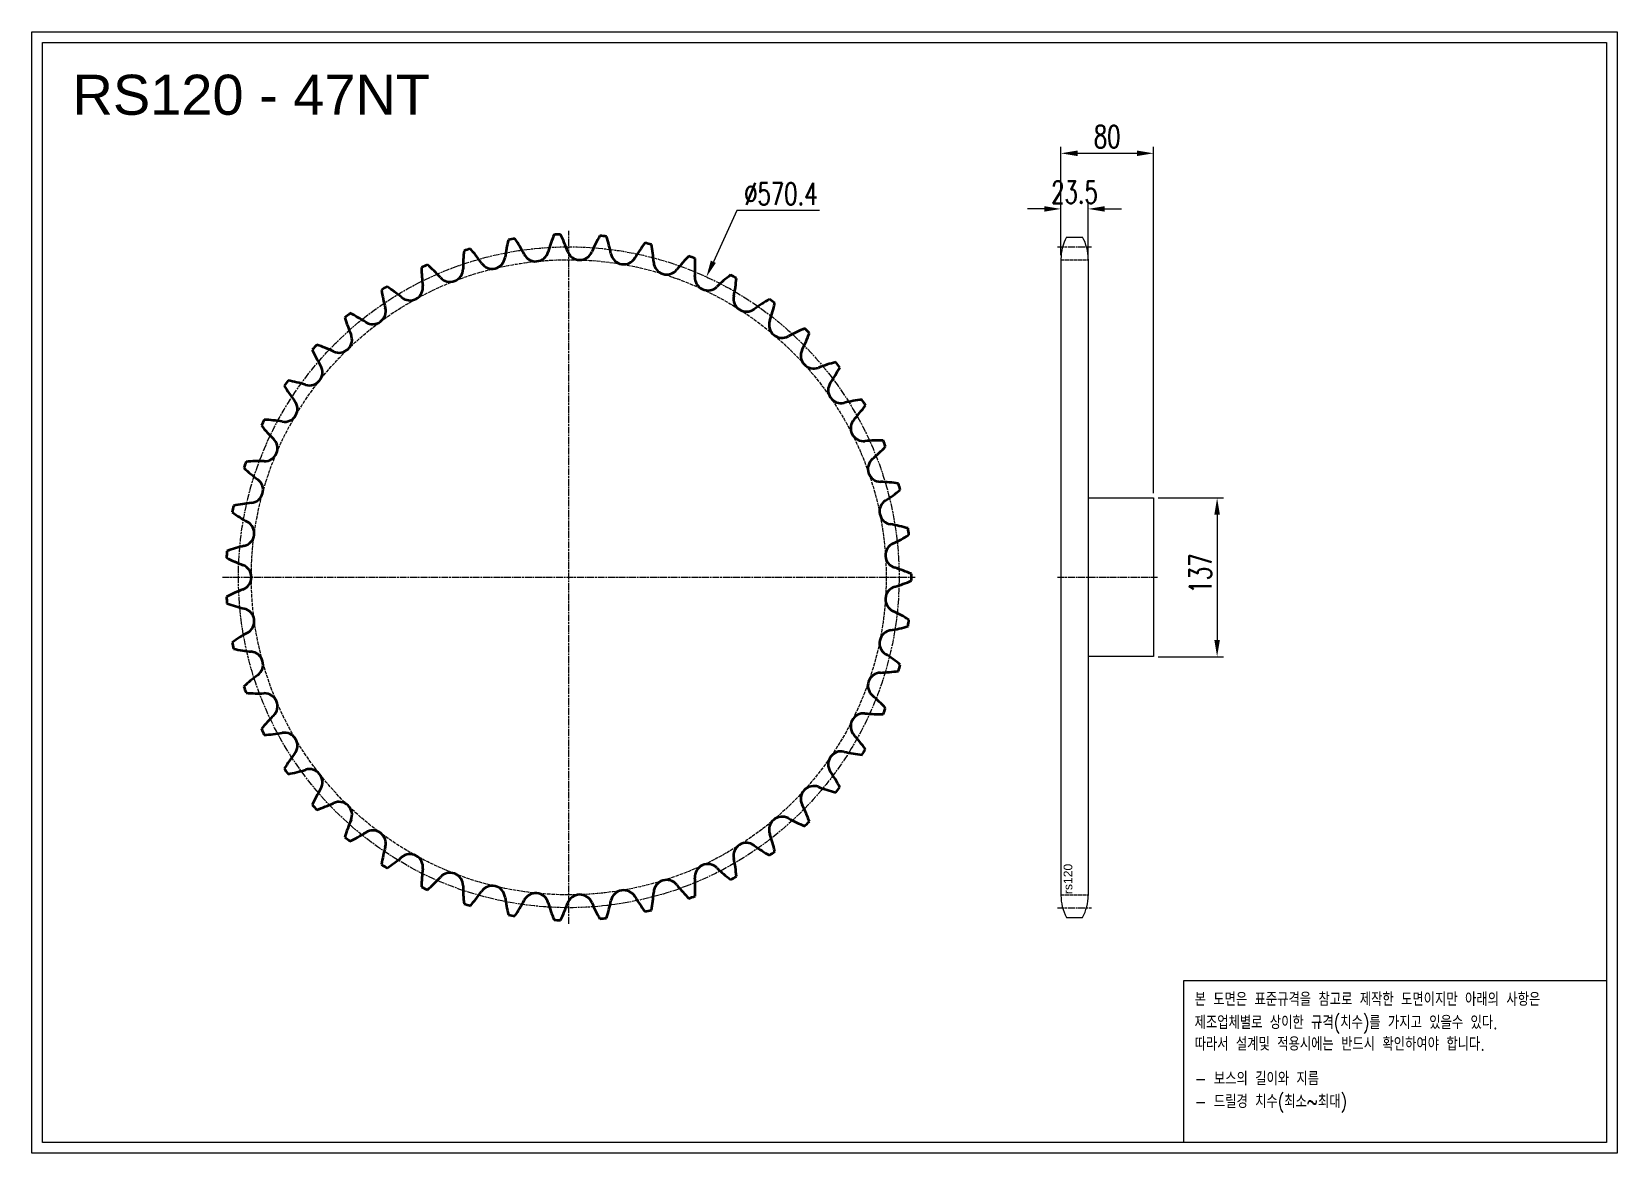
# Model space of a CAD drawing. Header units: millimetres. Extents: x -55932 to -54562, y 42126 to 43094.
import ezdxf

# ---------------------------------------------------------------- set-up
doc = ezdxf.new("R2010")
doc.units = ezdxf.units.MM
for name, pattern in [('AM_ISO02W050', [7.5, 6, -1.5]), ('AM_ISO02W050x2', [3.75, 3, -0.75]), ('AM_ISO08W050', [18, 12, -1.5, 3, -1.5]), ('AM_ISO08W050x2', [9, 6, -0.75, 1.5, -0.75])]:
    doc.linetypes.add(name, pattern=pattern)
for name, color, linetype, lineweight in [('AM_0N', 7, 'Continuous', 50), ('AM_3N', 6, 'AM_ISO02W050', 25), ('AM_7', 4, 'AM_ISO08W050', 25), ('AM_7N', 4, 'AM_ISO08W050', 25)]:
    doc.layers.add(name, color=color, linetype=linetype, lineweight=lineweight)
doc.layers.add('S-DIM', color=7, linetype='Continuous')
doc.styles.add('HAN', font='ROMANS.shx', dxfattribs={"width": 0.7, "bigfont": 'whgtxt.shx'})
doc.styles.add('HSG', font='SIMPLEX.shx', dxfattribs={"width": 0.7, "bigfont": 'HSG.shx'})
doc.styles.get("Standard").update_dxf_attribs({"font": 'arial.ttf'})
doc.dimstyles.new('APP32', dxfattribs={"dimscale": 8, "dimtxt": 2.4, "dimasz": 1.8, "dimexe": 0.7, "dimexo": 0.5, "dimgap": 0.6, "dimtad": 1, "dimtoh": 1, "dimdec": 1, "dimrnd": 0.01, "dimzin": 9, "dimdsep": 46, "dimtxsty": 'HSG', "dimcen": 0, "dimclrd": 1, "dimclre": 1, "dimclrt": 256, "dimazin": 2, "dimtp": 1, "dimtm": 1, "dimtfac": 0.5, "dimtdec": 1, "dimtofl": 0, "dimtmove": 0, "dimatfit": 3, "dimfxl": 0, "dimtvp": 1, "dimtolj": 2, "dimlwd": -1, "dimlwe": -1, "dimarcsym": 0})

# ---------------------------------------------------------------- blocks, each defined once
blk = doc.blocks.new('*D1')
at = {"layer": 'Defpoints', "color": 0, "transparency": 16777216}
for p in [(-55349, 42882.3), (-55586.7, 42363.8)]:
    blk.add_point(p, dxfattribs=at)
at = {"layer": 'S-DIM', "color": 1, "transparency": 16777216}
for p, q in [((-55322.7, 42939.6), (-55343, 42895.4)), ((-55251.4, 42939.6), (-55322.7, 42939.6))]:
    blk.add_line(p, q, dxfattribs=at)
blk.add_solid([(-55345.2, 42896.4), (-55340.8, 42894.4), (-55349, 42882.3)], dxfattribs=at)
at = {"layer": 'S-DIM', "transparency": 16777216, "insert": (-55284.6, 42954), "char_height": 19.2, "attachment_point": 5, "style": 'HSG'}
blk.add_mtext('\\A2;∅570.4', dxfattribs=at)
blk = doc.blocks.new('*D2')
at = {"layer": 'Defpoints', "color": 0, "transparency": 16777216}
for p in [(-54962.9, 42691.5), (-54962.9, 42554.5), (-54908, 42554.5)]:
    blk.add_point(p, dxfattribs=at)
at = {"layer": 'S-DIM', "color": 1, "transparency": 16777216}
for p, q in [((-54958.9, 42691.5), (-54902.4, 42691.5)), ((-54908, 42677.1), (-54908, 42568.9)), ((-54958.9, 42554.5), (-54902.4, 42554.5))]:
    blk.add_line(p, q, dxfattribs=at)
for points in [[(-54910.4, 42677.1), (-54905.6, 42677.1), (-54908, 42691.5)], [(-54910.4, 42568.9), (-54905.6, 42568.9), (-54908, 42554.5)]]:
    blk.add_solid(points, dxfattribs=at)
at = {"layer": 'S-DIM', "transparency": 16777216, "insert": (-54922.4, 42626.3), "char_height": 19.2, "attachment_point": 5, "rotation": 90, "style": 'HSG'}
blk.add_mtext('\\A2;137', dxfattribs=at)
blk = doc.blocks.new('*D3')
at = {"layer": 'Defpoints', "color": 0, "transparency": 16777216}
for p in [(-55019.4, 42941), (-55042.9, 42897.1), (-55019.4, 42897.1)]:
    blk.add_point(p, dxfattribs=at)
at = {"layer": 'S-DIM', "color": 1, "transparency": 16777216}
for p, q in [((-55057.3, 42941), (-55071.7, 42941)), ((-55042.9, 42901.1), (-55042.9, 42946.6)), ((-55019.4, 42901.1), (-55019.4, 42946.6)), ((-55005, 42941), (-54990.6, 42941))]:
    blk.add_line(p, q, dxfattribs=at)
for points in [[(-55057.3, 42943.4), (-55057.3, 42938.6), (-55042.9, 42941)], [(-55005, 42943.4), (-55005, 42938.6), (-55019.4, 42941)]]:
    blk.add_solid(points, dxfattribs=at)
at = {"layer": 'S-DIM', "transparency": 16777216, "insert": (-55031.1, 42955.4), "char_height": 19.2, "attachment_point": 5, "style": 'HSG'}
blk.add_mtext('\\A2;23.5', dxfattribs=at)
blk = doc.blocks.new('*D4')
at = {"layer": 'Defpoints', "color": 0, "transparency": 16777216}
for p in [(-54962.9, 42989), (-55042.9, 42897.1), (-54962.9, 42691.5)]:
    blk.add_point(p, dxfattribs=at)
at = {"layer": 'S-DIM', "color": 1, "transparency": 16777216}
for p, q in [((-55042.9, 42901.1), (-55042.9, 42994.6)), ((-54962.9, 42695.5), (-54962.9, 42994.6)), ((-55028.5, 42989), (-54977.3, 42989))]:
    blk.add_line(p, q, dxfattribs=at)
for points in [[(-55028.5, 42991.4), (-55028.5, 42986.6), (-55042.9, 42989)], [(-54977.3, 42991.4), (-54977.3, 42986.6), (-54962.9, 42989)]]:
    blk.add_solid(points, dxfattribs=at)
at = {"layer": 'S-DIM', "transparency": 16777216, "insert": (-55002.9, 43003.4), "char_height": 19.2, "attachment_point": 5, "style": 'HSG'}
blk.add_mtext('\\A2;80', dxfattribs=at)
blk = doc.blocks.new('notice1')
at = {"color": 4}
blk.add_lwpolyline([(-22142.12, 1735.9), (-22053.8, 1735.9), (-22053.8, 1702.07), (-22142.12, 1702.07)], close=True, dxfattribs=at)
at = {"color": 4, "style": 'HAN', "width": 0.8}
for s, p in [('본 도면은 표준규격을 참고로 제작한 도면이지만 아래의 사항은', (-22139.9, 1730.62)), ('제조업체별로 상이한 규격(치수)를 가지고 있을수 있다.', (-22139.9, 1725.78)), ('따라서 설계및 적용시에는 반드시 확인하여야 합니다.', (-22139.9, 1721.28)), ('- 보스의 길이와 지름', (-22139.9, 1714.03)), ('- 드릴경 치수(최소~최대)', (-22139.9, 1709.27))]:
    blk.add_text(s, height=2.7949, dxfattribs=at).set_placement(p)

msp = doc.modelspace()

# ---------------------------------------------------------------- linework, layer by layer
for p, q in [((-55038.15, 42916.67), (-55024.11, 42916.67)), ((-55042.88, 42897.67), (-55042.88, 42348.42)), ((-55019.38, 42897.67), (-55019.38, 42348.42)), ((-55019.38, 42691.54), (-54962.88, 42691.54)), ((-54962.88, 42691.54), (-54962.88, 42554.54)), ((-54962.88, 42554.54), (-55019.38, 42554.54)), ((-55038.15, 42329.42), (-55024.11, 42329.42))]:
    msp.add_line(p, q)
for points in [[(-55931.6, 43093.94), (-54562.45, 43093.94), (-54562.45, 42125.86), (-55931.6, 42125.86)], [(-55922.38, 43084.72), (-54571.67, 43084.72), (-54571.67, 42135.08), (-55922.38, 42135.08)]]:
    msp.add_lwpolyline(points, close=True)
for centre, start, end in [((-55002.38, 42897.67), 152.02179, 180), ((-55059.88, 42897.67), 0, 27.97821), ((-55002.38, 42348.42), 180, 207.97821), ((-55059.88, 42348.42), 332.02179, 0)]:
    msp.add_arc(centre, 40.5, start, end)
at = {"layer": 'AM_0N'}
for centre, radius, start, end in [((-55393.29, 42881.93), 130.71, 165.60278, 172.44681), ((-55467.86, 42623.04), 296, 99.02247, 100.12646), ((-55623.22, 42843.15), 130.71, 26.70213, 33.54615), ((-55359.45, 42869.69), 130.71, 157.94321, 164.78723), ((-55467.86, 42623.04), 296, 91.3629, 92.46689), ((-55592.49, 42861.9), 130.71, 19.04255, 25.88658), ((-55327.54, 42853.04), 130.71, 150.28363, 157.12766), ((-55467.86, 42623.04), 296, 83.70333, 84.80731), ((-55559.54, 42876.38), 130.71, 11.38298, 18.227), ((-55298.14, 42832.28), 130.71, 142.62406, 149.46809), ((-55467.86, 42623.04), 296, 76.04375, 77.14774), ((-55524.96, 42886.34), 130.71, 3.7234, 10.56743), ((-55428.46, 42889.56), 130.71, 173.26236, 180.10638), ((-55467.86, 42623.04), 296, 106.68205, 107.78604), ((-55651.17, 42820.48), 130.71, 34.3617, 41.20573), ((-55534, 42900.59), 11.23, 214.3617, 352.44681), ((-55496.41, 42906.93), 11.23, 206.70213, 344.78723), ((-55458.32, 42908.21), 11.23, 199.04255, 337.12766), ((-55420.4, 42904.39), 11.23, 191.38298, 329.46809), ((-55271.77, 42807.8), 130.71, 134.96448, 141.80851), ((-55467.86, 42623.04), 296, 68.38418, 69.48816), ((-55489.36, 42891.6), 130.71, 356.06383, 2.90786), ((-55467.86, 42623.04), 296, 114.34162, 115.44561), ((-55464.34, 42892.44), 130.71, 180.92193, 187.76596), ((-55675.85, 42794.29), 130.71, 42.02128, 48.8653), ((-55570.4, 42889.3), 11.23, 222.02128, 0.10638), ((-55383.32, 42895.55), 11.23, 183.7234, 321.80851), ((-55347.75, 42881.86), 11.23, 176.06383, 314.14894), ((-55248.89, 42780.01), 130.71, 127.30491, 134.14894), ((-55467.86, 42623.04), 296, 60.7246, 61.82859), ((-55467.86, 42623.04), 296, 122.0012, 123.10518), ((-55500.28, 42890.5), 130.71, 188.58151, 195.42553), ((-55696.82, 42765.03), 130.71, 49.68085, 56.52488), ((-55604.98, 42873.26), 11.23, 229.68085, 7.76596), ((-55453.37, 42892.07), 130.71, 348.40426, 355.24828), ((-55637.1, 42852.75), 11.23, 237.34043, 15.42553), ((-55314.33, 42863.54), 11.23, 168.40426, 306.48936), ((-55229.92, 42749.42), 130.71, 119.64534, 126.48936), ((-55467.86, 42623.04), 296, 53.06503, 54.16901), ((-55417.64, 42887.74), 130.71, 340.74468, 347.58871), ((-55467.86, 42623.04), 296, 129.66077, 130.76476), ((-55535.64, 42883.79), 130.71, 196.24108, 203.08511), ((-55713.7, 42733.25), 130.71, 57.34043, 64.18445), ((-55283.64, 42840.93), 11.23, 160.74468, 298.82979), ((-55666.21, 42828.14), 11.23, 245, 23.08511), ((-55215.2, 42716.58), 130.71, 111.98576, 118.82979), ((-55382.81, 42878.68), 130.71, 333.08511, 339.92913), ((-55467.86, 42623.04), 296, 45.40545, 46.50944), ((-55467.86, 42623.04), 296, 137.32035, 138.42433), ((-55569.79, 42872.43), 130.71, 203.90065, 210.74468), ((-55726.2, 42699.5), 130.71, 65, 71.84403), ((-55256.25, 42814.43), 11.23, 153.08511, 291.17021), ((-55691.78, 42799.87), 11.23, 252.65957, 30.74468), ((-55204.99, 42682.07), 130.71, 104.32619, 111.17021), ((-55349.49, 42865.07), 130.71, 325.42553, 332.26956), ((-55467.86, 42623.04), 296, 37.74588, 38.84987), ((-55467.86, 42623.04), 296, 144.97992, 146.08391), ((-55602.12, 42856.62), 130.71, 211.56023, 218.40426), ((-55734.08, 42664.38), 130.71, 72.65957, 79.5036), ((-55232.62, 42784.52), 11.23, 145.42553, 283.51064), ((-55713.35, 42768.45), 11.23, 260.31915, 38.40426), ((-55199.46, 42646.51), 130.71, 96.66661, 103.51064), ((-55467.86, 42623.04), 296, 30.0863, 31.19029), ((-55467.86, 42623.04), 296, 152.6395, 153.74348), ((-55737.22, 42628.53), 130.71, 80.31915, 87.16318), ((-55213.2, 42751.73), 11.23, 137.76596, 275.85106), ((-55318.29, 42847.13), 130.71, 317.76596, 324.60998), ((-55632.05, 42836.64), 130.71, 219.2198, 226.06383), ((-55730.54, 42734.43), 11.23, 267.97872, 46.06383), ((-55198.73, 42610.53), 130.71, 89.00704, 95.85106), ((-55289.76, 42825.2), 130.71, 310.10638, 316.95041), ((-55467.86, 42623.04), 296, 22.42673, 23.53072), ((-55467.86, 42623.04), 296, 160.29907, 161.40306), ((-55659.06, 42812.85), 130.71, 226.87938, 233.7234), ((-55735.54, 42592.58), 130.71, 87.97872, 94.82275), ((-55198.32, 42716.64), 11.23, 130.10638, 268.19149), ((-55743.04, 42698.42), 11.23, 275.6383, 53.7234), ((-55202.8, 42574.77), 130.71, 81.34746, 88.19149), ((-55467.86, 42623.04), 296, 14.76716, 15.87114), ((-55264.4, 42799.66), 130.71, 302.44681, 309.29083), ((-55467.86, 42623.04), 296, 167.95864, 169.06263), ((-55682.65, 42785.67), 130.71, 234.53895, 241.38298), ((-55729.09, 42557.17), 130.71, 95.6383, 102.48232), ((-55188.25, 42679.87), 11.23, 122.44681, 260.53191), ((-55750.63, 42661.07), 11.23, 283.29787, 61.38298), ((-55211.6, 42539.87), 130.71, 73.68789, 80.53191), ((-55467.86, 42623.04), 296, 7.10758, 8.21157), ((-55717.98, 42522.94), 130.71, 103.29787, 110.1419), ((-55183.17, 42642.1), 11.23, 114.78723, 252.87234), ((-55242.68, 42770.96), 130.71, 294.78723, 301.63126), ((-55467.86, 42623.04), 296, 175.61822, 176.72221), ((-55702.41, 42755.59), 130.71, 242.19853, 249.04255), ((-55753.18, 42623.04), 11.23, 290.95745, 69.04255), ((-55224.97, 42506.46), 130.71, 66.02831, 72.87234), ((-55467.86, 42623.04), 296, 359.44801, 0.55199), ((-55702.41, 42490.49), 130.71, 110.95745, 117.80147), ((-55183.17, 42603.99), 11.23, 107.12766, 245.21277), ((-55224.97, 42739.63), 130.71, 287.12766, 293.97169), ((-55467.86, 42623.04), 296, 183.27779, 184.38178), ((-55717.98, 42723.15), 130.71, 249.8581, 256.70213), ((-55750.63, 42585.01), 11.23, 298.61702, 76.70213), ((-55211.6, 42706.22), 130.71, 279.46809, 286.31211), ((-55242.68, 42475.12), 130.71, 58.36874, 65.21277), ((-55467.86, 42623.04), 296, 351.78843, 352.89242), ((-55682.65, 42460.41), 130.71, 118.61702, 125.46105), ((-55467.86, 42623.04), 296, 190.93737, 192.04136), ((-55188.25, 42566.21), 11.23, 99.46809, 237.55319), ((-55729.09, 42688.91), 130.71, 257.51768, 264.3617), ((-55743.04, 42547.66), 11.23, 306.2766, 84.3617), ((-55264.4, 42446.43), 130.71, 50.70917, 57.55319), ((-55198.32, 42529.45), 11.23, 91.80851, 229.89362), ((-55202.8, 42671.32), 130.71, 271.80851, 278.65254), ((-55467.86, 42623.04), 296, 344.12886, 345.23284), ((-55659.06, 42433.24), 130.71, 126.2766, 133.12062), ((-55467.86, 42623.04), 296, 198.59694, 199.70093), ((-55735.54, 42653.51), 130.71, 265.17725, 272.02128), ((-55730.54, 42511.66), 11.23, 313.93617, 92.02128), ((-55289.76, 42420.89), 130.71, 43.04959, 49.89362), ((-55632.05, 42409.44), 130.71, 133.93617, 140.7802), ((-55213.2, 42494.36), 11.23, 84.14894, 222.23404), ((-55198.73, 42635.56), 130.71, 264.14894, 270.99296), ((-55467.86, 42623.04), 296, 336.46928, 337.57327), ((-55467.86, 42623.04), 296, 206.25652, 207.3605), ((-55737.22, 42617.55), 130.71, 272.83682, 279.68085), ((-55713.35, 42477.64), 11.23, 321.59574, 99.68085), ((-55318.29, 42398.95), 130.71, 35.39002, 42.23404), ((-55232.62, 42461.57), 11.23, 76.48936, 214.57447), ((-55199.46, 42599.58), 130.71, 256.48936, 263.33339), ((-55467.86, 42623.04), 296, 328.80971, 329.9137), ((-55602.12, 42389.46), 130.71, 141.59574, 148.43977), ((-55467.86, 42623.04), 296, 213.91609, 215.02008), ((-55691.78, 42446.21), 11.23, 329.25532, 107.34043), ((-55734.08, 42581.7), 130.71, 280.4964, 287.34043), ((-55349.49, 42381.02), 130.71, 27.73044, 34.57447), ((-55569.79, 42373.65), 130.71, 149.25532, 156.09935), ((-55256.25, 42431.65), 11.23, 68.82979, 206.91489), ((-55204.99, 42564.01), 130.71, 248.82979, 255.67381), ((-55467.86, 42623.04), 296, 321.15013, 322.25412), ((-55467.86, 42623.04), 296, 221.57567, 222.67965), ((-55726.2, 42546.59), 130.71, 288.15597, 295), ((-55666.21, 42417.95), 11.23, 336.91489, 115), ((-55283.64, 42405.16), 11.23, 61.17021, 199.25532), ((-55382.81, 42367.4), 130.71, 20.07087, 26.91489), ((-55535.64, 42362.29), 130.71, 156.91489, 163.75892), ((-55713.7, 42512.84), 130.71, 295.81555, 302.65957), ((-55637.1, 42393.34), 11.23, 344.57447, 122.65957), ((-55215.2, 42529.5), 130.71, 241.17021, 248.01424), ((-55467.86, 42623.04), 296, 313.49056, 314.59455), ((-55467.86, 42623.04), 296, 229.23524, 230.33923), ((-55500.28, 42355.58), 130.71, 164.57447, 171.41849), ((-55314.33, 42382.55), 11.23, 53.51064, 191.59574), ((-55229.92, 42496.66), 130.71, 233.51064, 240.35466), ((-55417.64, 42358.35), 130.71, 12.41129, 19.25532), ((-55467.86, 42623.04), 296, 236.89482, 237.9988), ((-55696.82, 42481.05), 130.71, 303.47512, 310.31915), ((-55604.98, 42372.83), 11.23, 352.23404, 130.31915), ((-55347.75, 42364.23), 11.23, 45.85106, 183.93617), ((-55453.37, 42354.02), 130.71, 4.75172, 11.59574), ((-55467.86, 42623.04), 296, 305.83099, 306.93497), ((-55464.34, 42353.65), 130.71, 172.23404, 179.07807), ((-55675.85, 42451.8), 130.71, 311.1347, 317.97872), ((-55570.4, 42356.79), 11.23, 359.89362, 137.97872), ((-55383.32, 42350.53), 11.23, 38.19149, 176.2766), ((-55489.36, 42354.49), 130.71, 357.09214, 3.93617), ((-55248.89, 42466.07), 130.71, 225.85106, 232.69509), ((-55467.86, 42623.04), 296, 298.17141, 299.2754), ((-55467.86, 42623.04), 296, 244.55439, 245.65838), ((-55428.46, 42356.52), 130.71, 179.89362, 186.73764), ((-55651.17, 42425.61), 130.71, 318.79427, 325.6383), ((-55534, 42345.49), 11.23, 7.55319, 145.6383), ((-55496.41, 42339.15), 11.23, 15.21277, 153.29787), ((-55458.32, 42337.88), 11.23, 22.87234, 160.95745), ((-55420.4, 42341.69), 11.23, 30.53191, 168.61702), ((-55524.96, 42359.75), 130.71, 349.43257, 356.2766), ((-55271.77, 42438.29), 130.71, 218.19149, 225.03552), ((-55467.86, 42623.04), 296, 290.51184, 291.61582), ((-55467.86, 42623.04), 296, 252.21396, 253.31795), ((-55393.29, 42364.15), 130.71, 187.55319, 194.39722), ((-55623.22, 42402.93), 130.71, 326.45385, 333.29787), ((-55359.45, 42376.4), 130.71, 195.21277, 202.05679), ((-55592.49, 42384.19), 130.71, 334.11342, 340.95745), ((-55327.54, 42393.05), 130.71, 202.87234, 209.71637), ((-55559.54, 42369.71), 130.71, 341.773, 348.61702), ((-55298.14, 42413.8), 130.71, 210.53191, 217.37594), ((-55467.86, 42623.04), 296, 282.85226, 283.95625), ((-55467.86, 42623.04), 296, 259.87354, 260.97753), ((-55467.86, 42623.04), 296, 267.53311, 268.6371), ((-55467.86, 42623.04), 296, 275.19269, 276.29667)]:
    msp.add_arc(centre, radius, start, end, dxfattribs=at)
at = {"layer": 'AM_3N', "linetype": 'AM_ISO02W050x2'}
for p, q in [((-55042.88, 42897.14), (-55019.38, 42897.14)), ((-55042.88, 42348.95), (-55019.38, 42348.95))]:
    msp.add_line(p, q, dxfattribs=at)
msp.add_circle((-55467.86, 42623.04), 274.1, dxfattribs=at)
at = {"layer": 'AM_7', "linetype": 'AM_ISO08W050x2'}
for p, q in [((-55045.88, 42908.25), (-55016.38, 42908.25)), ((-55045.88, 42623.04), (-54959.45, 42623.04)), ((-55045.88, 42337.83), (-55016.38, 42337.83))]:
    msp.add_line(p, q, dxfattribs=at)
msp.add_circle((-55467.86, 42623.04), 285.21, dxfattribs=at)
at = {"layer": 'AM_7N', "linetype": 'AM_ISO08W050x2'}
for p, q in [((-55467.86, 42324.04), (-55467.86, 42922.05)), ((-55766.86, 42623.04), (-55168.85, 42623.04))]:
    msp.add_line(p, q, dxfattribs=at)

# ---------------------------------------------------------------- block references
at = {"xscale": 4.131952105881599, "yscale": 4.131952105881599, "zscale": 4.131952105881599}
msp.add_blockref('notice1', (36553.56, 35102.22), dxfattribs=at)

# ---------------------------------------------------------------- texts
msp.add_text('RS120 - 47NT', height=34.5744).set_placement((-55896.34, 43022.25))
msp.add_text('rs120', height=7.5, rotation=90).set_placement((-55033.03, 42349.53))

# ---------------------------------------------------------------- dimensions: what is measured, and where the dimension line sits
at = {"layer": 'S-DIM'}
dim = msp.add_linear_dim(base=(-54962.88, 42989.02), p1=(-55042.88, 42897.14), p2=(-54962.88, 42691.54), dimstyle='APP32', dxfattribs=at)
dim.commit()
dim.dimension.update_dxf_attribs({"geometry": '*D4', "text_midpoint": (-55002.88, 43003.42)})
dim = msp.add_diameter_dim_2p(p1=(-55586.73, 42363.78), p2=(-55348.99, 42882.3), dimstyle='APP32', dxfattribs=at)
dim.commit()
dim.dimension.update_dxf_attribs({"geometry": '*D1', "text_midpoint": (-55284.65, 42939.57), "dimtype": 131})
dim = msp.add_linear_dim(base=(-55019.38, 42941.02), p1=(-55042.88, 42897.14), p2=(-55019.38, 42897.14), dimstyle='APP32', dxfattribs=at)
dim.commit()
dim.dimension.update_dxf_attribs({"geometry": '*D3', "text_midpoint": (-55031.13, 42941.02), "dimtype": 128})
dim = msp.add_linear_dim(base=(-54908.03, 42554.54), p1=(-54962.88, 42691.54), p2=(-54962.88, 42554.54), angle=90, dimstyle='APP32', dxfattribs=at)
dim.commit()
dim.dimension.update_dxf_attribs({"geometry": '*D2', "text_midpoint": (-54908.03, 42626.26), "dimtype": 128})

doc.saveas('drawing.dxf')
